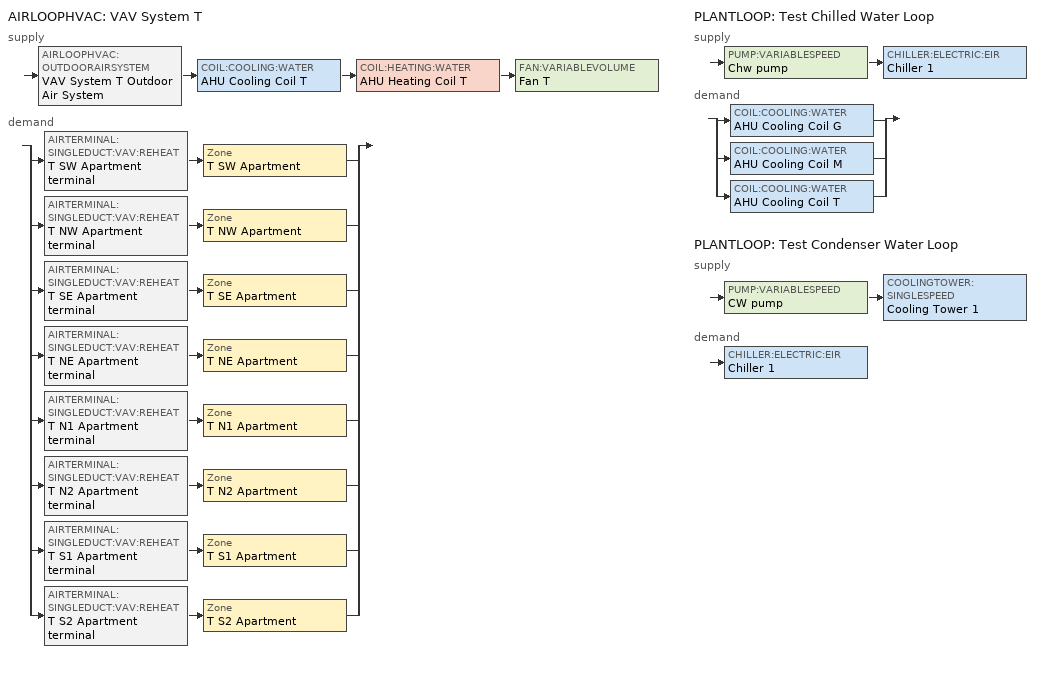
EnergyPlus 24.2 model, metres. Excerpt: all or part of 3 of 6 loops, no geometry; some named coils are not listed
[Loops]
AIRLOOPHVAC 'VAV System T'
 supply: AIRLOOPHVAC:OUTDOORAIRSYSTEM 'VAV System T Outdoor Air System' > COIL:COOLING:WATER 'AHU Cooling Coil T' > COIL:HEATING:WATER 'AHU Heating Coil T' > FAN:VARIABLEVOLUME 'Fan T'
 demand: split
  | AIRTERMINAL:SINGLEDUCT:VAV:REHEAT 'T SW Apartment terminal' > Zone 'T SW Apartment'
  | AIRTERMINAL:SINGLEDUCT:VAV:REHEAT 'T NW Apartment terminal' > Zone 'T NW Apartment'
  | AIRTERMINAL:SINGLEDUCT:VAV:REHEAT 'T SE Apartment terminal' > Zone 'T SE Apartment'
  | AIRTERMINAL:SINGLEDUCT:VAV:REHEAT 'T NE Apartment terminal' > Zone 'T NE Apartment'
  | AIRTERMINAL:SINGLEDUCT:VAV:REHEAT 'T N1 Apartment terminal' > Zone 'T N1 Apartment'
  | AIRTERMINAL:SINGLEDUCT:VAV:REHEAT 'T N2 Apartment terminal' > Zone 'T N2 Apartment'
  | AIRTERMINAL:SINGLEDUCT:VAV:REHEAT 'T S1 Apartment terminal' > Zone 'T S1 Apartment'
  | AIRTERMINAL:SINGLEDUCT:VAV:REHEAT 'T S2 Apartment terminal' > Zone 'T S2 Apartment'
PLANTLOOP 'Test Chilled Water Loop'
 supply: PUMP:VARIABLESPEED 'Chw pump' > CHILLER:ELECTRIC:EIR 'Chiller 1'
 demand: split
  | COIL:COOLING:WATER 'AHU Cooling Coil G'
  | COIL:COOLING:WATER 'AHU Cooling Coil M'
  | COIL:COOLING:WATER 'AHU Cooling Coil T'
PLANTLOOP 'Test Condenser Water Loop'
 supply: PUMP:VARIABLESPEED 'CW pump' > COOLINGTOWER:SINGLESPEED 'Cooling Tower 1'
 demand: CHILLER:ELECTRIC:EIR 'Chiller 1'
[DesignSpecification:OutdoorAir] Outdoor Air Method=Flow/Area; Outdoor Air Flow per Zone Floor Area=0.000294105
SZ DSOA T SW Apartment; SZ DSOA T NW Apartment; SZ DSOA T SE Apartment; SZ DSOA T NE Apartment; SZ DSOA T N1 Apartment; SZ DSOA T N2 Apartment; SZ DSOA T S1 Apartment; SZ DSOA T S2 Apartment
[Sizing:Zone] Zone Cooling Design Supply Air Temperature Input Method=SupplyAirTemperature; Zone Cooling Design Supply Air Temperature=14; Zone Heating Design Supply Air Temperature Input Method=SupplyAirTemperature; Zone Heating Design Supply Air Temperature=40; Zone Cooling Design Supply Air Humidity Ratio=0.008; Zone Heating Design Supply Air Humidity Ratio=0.008; Cooling Design Air Flow Method=DesignDay; Cooling Design Air Flow Rate=0; Cooling Minimum Air Flow Fraction=0; Heating Design Air Flow Method=DesignDay; Heating Design Air Flow Rate=0; Zone Load Sizing Method=Sensible Load Only No Latent Load; Zone Latent Cooling Design Supply Air Humidity Ratio Input Method=HumidityRatioDifference; Zone Cooling Design Supply Air Humidity Ratio Difference=0.005; Zone Latent Heating Design Supply Air Humidity Ratio Input Method=HumidityRatioDifference; Zone Humidification Design Supply Air Humidity Ratio Difference=0.005
Name | Design Specification Outdoor Air Object
T SW Apartment | SZ DSOA T SW Apartment
T NW Apartment | SZ DSOA T NW Apartment
T SE Apartment | SZ DSOA T SE Apartment
T NE Apartment | SZ DSOA T NE Apartment
T N1 Apartment | SZ DSOA T N1 Apartment
T N2 Apartment | SZ DSOA T N2 Apartment
T S1 Apartment | SZ DSOA T S1 Apartment
T S2 Apartment | SZ DSOA T S2 Apartment
[SIZING:SYSTEM]
VAV System T: Type of Load to Size On=Total; Design Outdoor Air Flow Rate=Autosize; Central Heating Maximum System Air Flow Ratio=Autosize; Preheat Design Temperature=7; Preheat Design Humidity Ratio=0.008; Precool Design Temperature=12.8; Precool Design Humidity Ratio=0.008; Central Cooling Design Supply Air Temperature=12.8; Central Heating Design Supply Air Temperature=12.8; Type of Zone Sum to Use=NonCoincident; 100 Outdoor Air in Cooling=No; 100 Outdoor Air in Heating=No; Central Cooling Design Supply Air Humidity Ratio=0.0085; Central Heating Design Supply Air Humidity Ratio=0.008; Cooling Supply Air Flow Rate Method=DesignDay; Cooling Supply Air Flow Rate=0; Cooling Supply Air Flow Rate Per Floor Area=0.00996765; Cooling Fraction of Autosized Cooling Supply Air Flow Rate=1; Cooling Supply Air Flow Rate Per Unit Cooling Capacity=3.94755e-05; Heating Supply Air Flow Rate Method=DesignDay; Heating Supply Air Flow Rate=0; Heating Supply Air Flow Rate Per Floor Area=0.00996765; Heating Fraction of Autosized Heating Supply Air Flow Rate=1; Heating Fraction of Autosized Cooling Supply Air Flow Rate=1; Heating Supply Air Flow Rate Per Unit Heating Capacity=3.15882e-05; System Outdoor Air Method=ZoneSum; Zone Maximum Outdoor Air Fraction=1; Cooling Design Capacity Method=CoolingDesignCapacity; Cooling Design Capacity=Autosize; Cooling Design Capacity Per Floor Area=234.7; Fraction of Autosized Cooling Design Capacity=1; Heating Design Capacity Method=HeatingDesignCapacity; Heating Design Capacity=Autosize; Heating Design Capacity Per Floor Area=157; Fraction of Autosized Heating Design Capacity=1; Central Cooling Capacity Control Method=OnOff; Occupant Diversity=autosize
[SIZING:PLANT] Sizing Option=NonCoincident; Zone Timesteps in Averaging Window=1; Coincident Sizing Factor Mode=None
Name | Loop Type | Design Loop Exit Temperature | Loop Design Temperature Difference
Test Chilled Water Loop | Cooling | 7 | 6
Test Condenser Water Loop | Condenser | 30 | 15
[ZoneControl:Thermostat] Control Type Schedule=ZONE CONTROL TYPE SCHED; Control 1=AptCoolingSetPoint; Control 2=AptHeatingSetPoint
Name | Zone or ZoneList | Control 3
T SW Apartment Thermostat | T SW Apartment | S Apartment Dual SP Control
T NW Apartment Thermostat | T NW Apartment | N Apartment Dual SP Control
T SE Apartment Thermostat | T SE Apartment | S Apartment Dual SP Control
T NE Apartment Thermostat | T NE Apartment | N Apartment Dual SP Control
T N1 Apartment Thermostat | T N1 Apartment | N Apartment Dual SP Control
T N2 Apartment Thermostat | T N2 Apartment | N Apartment Dual SP Control
T S1 Apartment Thermostat | T S1 Apartment | S Apartment Dual SP Control
T S2 Apartment Thermostat | T S2 Apartment | S Apartment Dual SP Control
[ThermostatSetpoint:SingleHeating]
AptHeatingSetPoint: Setpoint Temperature Schedule=HTGSETP_APT_SCH
[ThermostatSetpoint:SingleCooling]
AptCoolingSetPoint: Setpoint Temperature Schedule=CLGSETP_APT_SCH
[ThermostatSetpoint:DualSetpoint]
Name | Heating Setpoint Temperature Schedule | Cooling Setpoint Temperature Schedule
S Apartment Dual SP Control | S HTGSETP_APT_SCH | S CLGSETP_APT_SCH
N Apartment Dual SP Control | N HTGSETP_APT_SCH | N CLGSETP_APT_SCH
[AIRTERMINAL:SINGLEDUCT:VAV:REHEAT] Availability Schedule=Always On Discrete hvac_library; Maximum Air Flow Rate=Autosize; Zone Minimum Air Flow Input Method=Constant; Constant Minimum Air Flow Fraction=0.3; Fixed Minimum Air Flow Rate=autosize; Maximum Hot Water or Steam Flow Rate=Autosize; Minimum Hot Water or Steam Flow Rate=0; Convergence Tolerance=0.001; Damper Heating Action=Normal; Maximum Flow per Zone Floor Area During Reheat=Autosize; Maximum Flow Fraction During Reheat=autosize; Maximum Reheat Air Temperature=35
Name | Reheat Coil
T SW Apartment terminal | T SW Apartment terminal Water Reheat Coil
T NW Apartment terminal | T NW Apartment terminal Water Reheat Coil
T SE Apartment terminal | T SE Apartment terminal Water Reheat Coil
T NE Apartment terminal | T NE Apartment terminal Water Reheat Coil
T N1 Apartment terminal | T N1 Apartment terminal Water Reheat Coil
T N2 Apartment terminal | T N2 Apartment terminal Water Reheat Coil
T S1 Apartment terminal | T S1 Apartment terminal Water Reheat Coil
T S2 Apartment terminal | T S2 Apartment terminal Water Reheat Coil
[Zone equipment]
T SW Apartment: T SW Apartment terminal
T NW Apartment: T NW Apartment terminal
T SE Apartment: T SE Apartment terminal
T NE Apartment: T NE Apartment terminal
T N1 Apartment: T N1 Apartment terminal
T N2 Apartment: T N2 Apartment terminal
T S1 Apartment: T S1 Apartment terminal
T S2 Apartment: T S2 Apartment terminal
[FAN:VARIABLEVOLUME]
Fan T: Availability Schedule=Always On Discrete hvac_library; Fan Total Efficiency=0.6; Pressure Rise=500; Maximum Flow Rate=Autosize; Fan Power Minimum Flow Rate Input Method=FixedFlowRate; Fan Power Minimum Flow Fraction=0; Fan Power Minimum Air Flow Rate=0; Motor Efficiency=0.93; Motor In Airstream Fraction=1; Fan Power Coefficient 1=0.0013; Fan Power Coefficient 2=0.147; Fan Power Coefficient 3=0.9506; Fan Power Coefficient 4=-0.0998; Fan Power Coefficient 5=0; EndUse Subcategory=General
[COIL:COOLING:WATER]
AHU Cooling Coil T: Availability Schedule=Always On Discrete hvac_library; Design Water Flow Rate=Autosize; Design Air Flow Rate=Autosize; Design Inlet Water Temperature=Autosize; Design Inlet Air Temperature=Autosize; Design Outlet Air Temperature=Autosize; Design Inlet Air Humidity Ratio=Autosize; Design Outlet Air Humidity Ratio=Autosize; Type of Analysis=SimpleAnalysis; Heat Exchanger Configuration=CrossFlow
[COIL:HEATING:WATER]
AHU Heating Coil T: Availability Schedule=Always On Discrete hvac_library; UFactor Times Area Value=Autosize; Maximum Water Flow Rate=Autosize; Performance Input Method=UFactorTimesAreaAndDesignWaterFlowRate; Rated Capacity=Autosize; Rated Inlet Water Temperature=60; Rated Inlet Air Temperature=16.6; Rated Outlet Water Temperature=40; Rated Outlet Air Temperature=32.2; Rated Ratio for Air and Water Convection=0.5; Design Water Temperature Difference=20
[AirLoopHVAC:UnitaryHeatPump:WaterToAir] Availability Schedule=All On; Supply Air Flow Rate=autosize; Heating Convergence=0.001; Cooling Convergence=0.001; Maximum Supply Air Temperature from Supplemental Heater=50; Fan Placement=BlowThrough; Supply Air Fan Operating Mode Schedule=All Off
Name | Controlling Zone or Thermostat Location | Supply Air Fan | Heating Coil | Cooling Coil | Supplemental Heating Coil
AirLoop T SW DXAC Heat Pump | T SW Apartment | AirLoop T SW Supply Fan | AirLoop T SW Heating Coil | AirLoop T SW Cooling Coil | AirLoop T SW_SuppHeatCoil
AirLoop T NW DXAC Heat Pump | T NW Apartment | AirLoop T NW Supply Fan | AirLoop T NW Heating Coil | AirLoop T NW Cooling Coil | AirLoop T NW_SuppHeatCoil
AirLoop T SE DXAC Heat Pump | T SE Apartment | AirLoop T SE Supply Fan | AirLoop T SE Heating Coil | AirLoop T SE Cooling Coil | AirLoop T SE_SuppHeatCoil
AirLoop T NE DXAC Heat Pump | T NE Apartment | AirLoop T NE Supply Fan | AirLoop T NE Heating Coil | AirLoop T NE Cooling Coil | AirLoop T NE_SuppHeatCoil
AirLoop T N1 DXAC Heat Pump | T N1 Apartment | AirLoop T N1 Supply Fan | AirLoop T N1 Heating Coil | AirLoop T N1 Cooling Coil | AirLoop T N1_SuppHeatCoil
AirLoop T N2 DXAC Heat Pump | T N2 Apartment | AirLoop T N2 Supply Fan | AirLoop T N2 Heating Coil | AirLoop T N2 Cooling Coil | AirLoop T N2_SuppHeatCoil
AirLoop T S1 DXAC Heat Pump | T S1 Apartment | AirLoop T S1 Supply Fan | AirLoop T S1 Heating Coil | AirLoop T S1 Cooling Coil | AirLoop T S1_SuppHeatCoil
AirLoop T S2 DXAC Heat Pump | T S2 Apartment | AirLoop T S2 Supply Fan | AirLoop T S2 Heating Coil | AirLoop T S2 Cooling Coil | AirLoop T S2_SuppHeatCoil
[CONTROLLER:WATERCOIL] Control Variable=Temperature; Actuator Variable=Flow; Controller Convergence Tolerance=autosize; Maximum Actuated Flow=autosize; Minimum Actuated Flow=0
Name | Action
AHU Cooling Coil T Controller | Reverse
AHU Heating Coil T Controller | Normal
[CONTROLLER:OUTDOORAIR]
VAV System T Outdoor Air System Controller: Minimum Outdoor Air Flow Rate=0; Maximum Outdoor Air Flow Rate=Autosize; Economizer Control Type=NoEconomizer; Economizer Control Action Type=ModulateFlow; Economizer Maximum Limit DryBulb Temperature=28; Economizer Maximum Limit Enthalpy=64000; Economizer Minimum Limit DryBulb Temperature=-100; Lockout Type=NoLockout; Minimum Limit Type=FixedMinimum; High Humidity Control=No; High Humidity Outdoor Air Flow Ratio=1; Control High Indoor Humidity Based on Outdoor Humidity Ratio=Yes; Heat Recovery Bypass Control Type=BypassWhenWithinEconomizerLimits; Economizer Operation Staging=InterlockedWithMechanicalCooling
[AIRLOOPHVAC]
VAV System T: Design Supply Air Flow Rate=AutoSize; Design Return Air Flow Fraction of Supply Air Flow=1
[PUMP:VARIABLESPEED] Design Maximum Flow Rate=Autosize; Design Pump Head=179352; Design Power Consumption=Autosize; Motor Efficiency=0.9; Fraction of Motor Inefficiencies to Fluid Stream=0; Coefficient 1 of the Part Load Performance Curve=0.103; Coefficient 2 of the Part Load Performance Curve=-0.04; Coefficient 3 of the Part Load Performance Curve=0.767; Coefficient 4 of the Part Load Performance Curve=0.1679; Design Minimum Flow Rate=0; Pump Control Type=Intermittent; Skin Loss Radiative Fraction=0.5; Design Power Sizing Method=PowerPerFlowPerPressure; Design Electric Power per Unit Flow Rate=348701.1; Design Shaft Power per Unit Flow Rate per Unit Head=1.28205; Design Minimum Flow Rate Fraction=0; EndUse Subcategory=General
Chw pump; CW pump
[CHILLER:ELECTRIC:EIR]
Chiller 1: Reference Capacity=Autosize; Reference COP=5.5; Reference Leaving Chilled Water Temperature=6; Reference Entering Condenser Fluid Temperature=29; Reference Chilled Water Flow Rate=Autosize; Reference Condenser Fluid Flow Rate=Autosize; Cooling Capacity Function of Temperature Curve=Chiller 1 CoolingCapTempCurve_ASHRAE90.1; Electric Input to Cooling Output Ratio Function of Temperature Curve=Chiller 1 CoolingEIRRatioTempCurve_ASHRAE90.1; Electric Input to Cooling Output Ratio Function of Part Load Ratio Curve=Chiller 1 CoolingEIRRatioPLRCurve_ASHRAE90.1; Minimum Part Load Ratio=0.1; Maximum Part Load Ratio=1; Optimum Part Load Ratio=1; Minimum Unloading Ratio=0.2; Condenser Type=WaterCooled; Condenser Fan Power Ratio=0; Fraction of Compressor Electric Consumption Rejected by Condenser=1; Leaving Chilled Water Lower Temperature Limit=2; Chiller Flow Mode=NotModulated; Design Heat Recovery Water Flow Rate=0; Sizing Factor=1; Basin Heater Capacity=0; Basin Heater Setpoint Temperature=10; Condenser Heat Recovery Relative Capacity Fraction=1; EndUse Subcategory=General; Condenser Flow Control=ConstantFlow; Thermosiphon Minimum Temperature Difference=0
[COOLINGTOWER:SINGLESPEED]
Cooling Tower 1: Design Water Flow Rate=Autosize; Design Air Flow Rate=Autosize; Design Fan Power=Autosize; Design UFactor Times Area Value=Autosize; Free Convection Regime Air Flow Rate=Autosize; Free Convection Regime Air Flow Rate Sizing Factor=0.1; Free Convection Regime UFactor Times Area Value=Autosize; Free Convection UFactor Times Area Value Sizing Factor=0.1; Performance Input Method=UFactorTimesAreaAndDesignWaterFlowRate; Heat Rejection Capacity and Nominal Capacity Sizing Ratio=1.25; Free Convection Capacity=0; Free Convection Nominal Capacity Sizing Factor=0.1; Design Inlet Air DryBulb Temperature=35; Design Inlet Air WetBulb Temperature=25.6; Design Approach Temperature=Autosize; Design Range Temperature=Autosize; Basin Heater Capacity=0; Basin Heater Setpoint Temperature=2; Evaporation Loss Mode=LossFactor; Evaporation Loss Factor=0.2; Drift Loss Percent=0.008; Blowdown Calculation Mode=ConcentrationRatio; Blowdown Concentration Ratio=3; Capacity Control=FanCycling; Number of Cells=1; Cell Control=MinimalCell; Cell Minimum Water Flow Rate Fraction=0.33; Cell Maximum Water Flow Rate Fraction=2.5; Sizing Factor=1; EndUse Subcategory=General
[PLANTLOOP] Fluid Type=Water; Maximum Loop Temperature=100; Minimum Loop Temperature=0; Maximum Loop Flow Rate=Autosize; Minimum Loop Flow Rate=0; Plant Loop Volume=Autocalculate; Load Distribution Scheme=Optimal; Plant Loop Demand Calculation Scheme=SingleSetpoint; Common Pipe Simulation=None; Pressure Simulation Type=None; Loop Circulation Time=2
Name | Plant Equipment Operation Scheme
Test Chilled Water Loop | Test Chilled Water Loop Operation Schemes
Test Condenser Water Loop | Test Condenser Water Loop Operation Schemes
[PLANTEQUIPMENTLIST]
Test Chilled Water Loop Equipment List: Chiller 1
Test Condenser Water Loop Equipment List: Cooling Tower 1
[PLANTEQUIPMENTOPERATION:COOLINGLOAD] Load Range 1 Lower Limit=0; Load Range 1 Upper Limit=1000000000
Name | Range 1 Equipment List
Test Chilled Water Loop Cooling Operation Scheme | Test Chilled Water Loop Equipment List
Test Condenser Water Loop Cooling Operation Scheme | Test Condenser Water Loop Equipment List
[PLANTEQUIPMENTOPERATIONSCHEMES] Control Scheme 1 Schedule=Always On Discrete
Name | Control Scheme 1
Test Chilled Water Loop Operation Schemes | Test Chilled Water Loop Cooling Operation Scheme
Test Condenser Water Loop Operation Schemes | Test Condenser Water Loop Cooling Operation Scheme
[SETPOINTMANAGER:SCHEDULED] Control Variable=Temperature
Name | Schedule | Setpoint Node or NodeList
AHU Setpoint Manager T | AHU Setpoint Manager T | VAV System T Supply Outlet Node
Chilled Water Temp | Chilled Water Temp | Test Chilled Water Loop Supply Outlet
[SETPOINTMANAGER:MIXEDAIR] Control Variable=Temperature
Name | Setpoint Node or NodeList
VAV System T Outdoor Air System Controller mixed_air SPM | VAV System T Outdoor Air System Controller mixed_air
AHU Cooling Coil T_air_outlet SPM | AHU Cooling Coil T_air_outlet
Fan T air inlet SPM | Fan T air inlet
[SETPOINTMANAGER:FOLLOWOUTDOORAIRTEMPERATURE]
Condenser Water Temperature: Control Variable=Temperature; Reference Temperature Type=OutdoorAirWetBulb; Offset Temperature Difference=2.77778; Maximum Setpoint Temperature=32.2222; Minimum Setpoint Temperature=21.1111; Setpoint Node or NodeList=Test Condenser Water Loop Supply Outlet
[SCHEDULE:DAY:INTERVAL]
AHU Setpoint Manager T Day Schedule: No, 24:00, 12.8
Chilled Water Temp Day Schedule: No, 24:00, 7
[SCHEDULE:WEEK:DAILY]
AHU Setpoint Manager T Week Schedule: AHU Setpoint Manager T Day Schedule, AHU Setpoint Manager T Day Schedule, AHU Setpoint Manager T Day Schedule, AHU Setpoint Manager T Day Schedule, AHU Setpoint Manager T Day Schedule, AHU Setpoint Manager T Day Schedule, AHU Setpoint Manager T Day Schedule, AHU Setpoint Manager T Day Schedule, AHU Setpoint Manager T Day Schedule, AHU Setpoint Manager T Day Schedule, AHU Setpoint Manager T Day Schedule, AHU Setpoint Manager T Day Schedule
Chilled Water Temp Week Schedule: Chilled Water Temp Day Schedule, Chilled Water Temp Day Schedule, Chilled Water Temp Day Schedule, Chilled Water Temp Day Schedule, Chilled Water Temp Day Schedule, Chilled Water Temp Day Schedule, Chilled Water Temp Day Schedule, Chilled Water Temp Day Schedule, Chilled Water Temp Day Schedule, Chilled Water Temp Day Schedule, Chilled Water Temp Day Schedule, Chilled Water Temp Day Schedule
[SCHEDULE:YEAR]
AHU Setpoint Manager T: AHU Setpoint Manager T Week Schedule, 1, 1, 12, 31
Chilled Water Temp: Chilled Water Temp Week Schedule, 1, 1, 12, 31
[Schedule:Compact]
HTGSETP_APT_SCH; N HTGSETP_APT_SCH: THROUGH: 12/31, FOR:AllDays, UNTIL: 24:00, 21.7
CLGSETP_APT_SCH; N CLGSETP_APT_SCH: THROUGH: 12/31, For: SummerDesignDay, Until: 9:00, 24.4, Until: 18:00, 27.1778, Until: 24:00, 24.4, FOR:AllOtherDays, UNTIL: 24:00, 24.4
S HTGSETP_APT_SCH: THROUGH: 12/31, For: Weekday, Until: 9:00, 21.7, Until: 17:00, 16.1444, Until: 24:00, 21.7, For: Weekend AllOtherDays, UNTIL: 24:00, 21.7
S CLGSETP_APT_SCH: THROUGH: 12/31, For: Weekday SummerDesignDay, Until: 9:00, 24.4, Until: 17:00, 27.1778, Until: 24:00, 24.4, For: Weekend AllOtherDays, UNTIL: 24:00, 24.4
All Off: Through: 12/31, For: AllDays, Until: 24:00, 0
All On: Through: 12/31, For: AllDays, Until: 24:00, 1
ZONE CONTROL TYPE SCHED: Through: 12/31, For: SummerDesignDay, Until: 24:00, 2, For: WinterDesignDay, Until: 24:00, 1, For: Weekdays Weekends Holidays Customday1 Customday2 AllOtherDays, Until: 24:00, 4
[SCHEDULE:COMPACT]
Always On Discrete; Always On Discrete hvac_library: Through: 12/31, For: AllDays, Until: 24:00, 1
[CURVE:QUADRATIC]
Chiller 1 CoolingEIRRatioPLRCurve_ASHRAE90.1: Coefficient1 Constant=0.222903; Coefficient2 x=0.313387; Coefficient3 x2=0.46371; Minimum Value of x=0; Maximum Value of x=1; Input Unit Type for X=Dimensionless; Output Unit Type=Dimensionless
[CURVE:BIQUADRATIC] Minimum Value of x=5; Maximum Value of x=10; Minimum Value of y=24; Maximum Value of y=35; Input Unit Type for X=Temperature; Input Unit Type for Y=Temperature; Output Unit Type=Dimensionless
Name | Coefficient1 Constant | Coefficient2 x | Coefficient3 x2 | Coefficient4 y | Coefficient5 y2 | Coefficient6 xy
Chiller 1 CoolingCapTempCurve_ASHRAE90.1 | 0.258 | 0.0389 | -0.000217 | 0.0469 | -0.000943 | -0.000343
Chiller 1 CoolingEIRRatioTempCurve_ASHRAE90.1 | 0.934 | -0.0582 | 0.0045 | 0.00243 | 0.000486 | -0.00122
